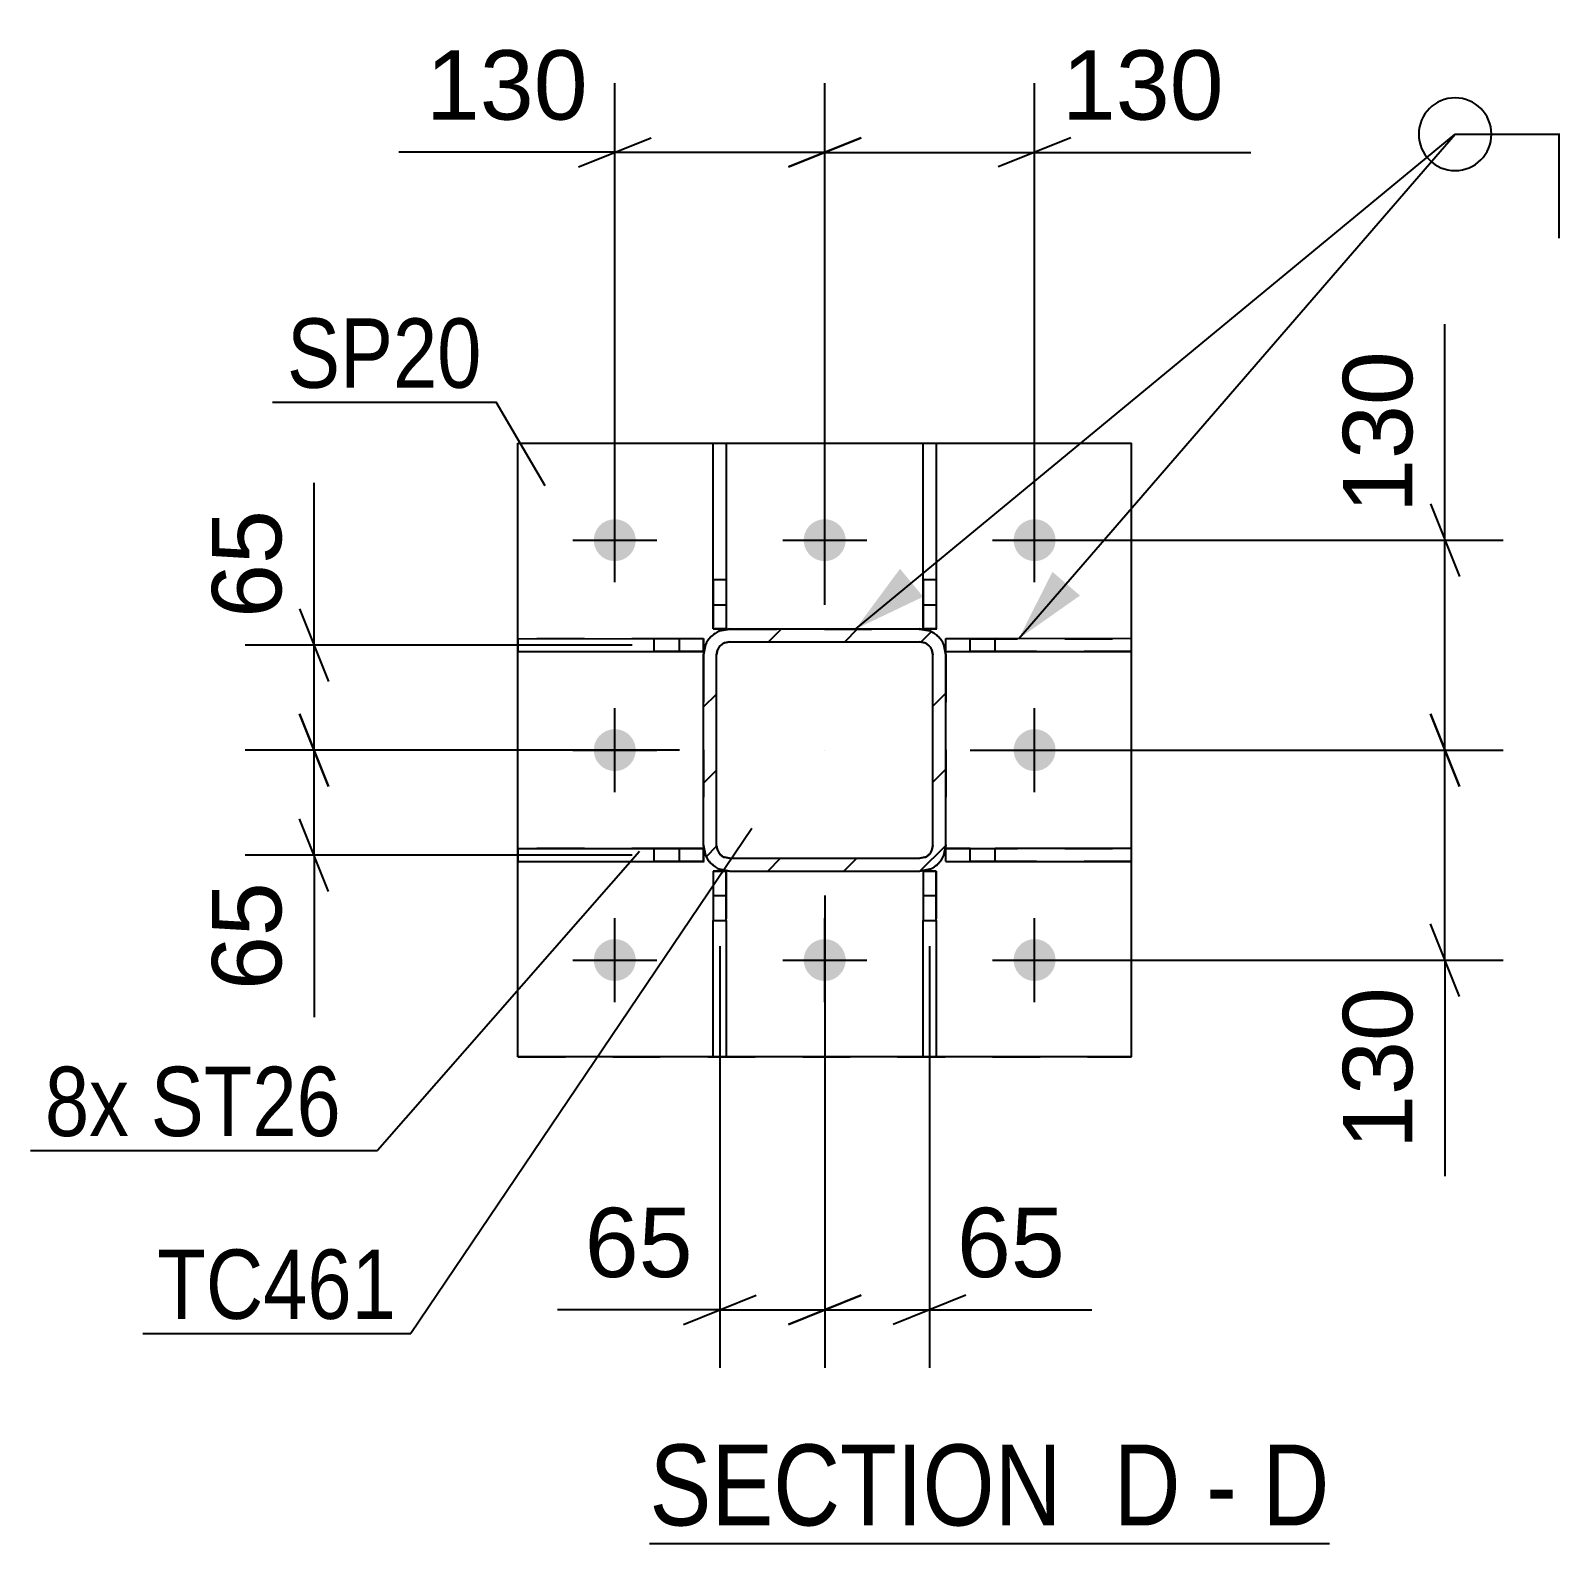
# Model space of a CAD drawing. Header units: millimetres. Extents: x -358 to 483, y -215 to 379.
# Drawn here: x -155.2 to -92.5, y -139.9 to -77.5 of the extents above; entities that cross this region are included whole.
import ezdxf

# ---------------------------------------------------------------- set-up
doc = ezdxf.new("R2010")
doc.units = ezdxf.units.MM
doc.linetypes.add('DXK_LINE_DOT2', pattern=[3.9198, 1.9599, -1.9599])
doc.linetypes.add('DXK_LINE_DOT3', pattern=[5.9187, 2.979, -0.9799, 0.9799, -0.9799])
doc.styles.add('Arial', font='ARIAL.TTF', dxfattribs={"height": 0.2})
doc.styles.add('Arial Narrow', font='ARIALN.TTF', dxfattribs={"height": 0.2})

# ---------------------------------------------------------------- blocks, each defined once
blk = doc.blocks.new('Unknown-284934251-15 - 3353')
at = {"color": 6, "linetype": 'Continuous'}
blk.add_line((-129.671, -139.934), (-101.601, -139.934), dxfattribs=at)
at = {"color": 0, "linetype": 'Continuous'}
for points in [[(-111.563, -139.184), (-111.563, -135.684), (-129.671, -135.684), (-129.671, -139.184)], [(-107.744, -139.184), (-107.744, -135.684), (-110.513, -135.684), (-110.513, -139.184)], [(-105.419, -139.184), (-105.419, -135.684), (-106.694, -135.684), (-106.694, -139.184)], [(-101.601, -139.184), (-101.601, -135.684), (-104.369, -135.684), (-104.369, -139.184)]]:
    blk.add_wipeout(points, dxfattribs=at)
at = {"color": 7, "linetype": 'Continuous', "style": 'Arial Narrow'}
for s, height, p in [('SECTION ', 3.3405, (-129.671, -139.184)), ('D', 3.34, (-110.513, -139.184)), ('D', 3.34, (-104.369, -139.184)), ('-', 3.34, (-106.694, -139.184))]:
    blk.add_text(s, height=height, dxfattribs=at).set_placement(p)
blk = doc.blocks.new('Part-284934251-3476 - 3353')
at = {"color": 2, "linetype": 'Continuous'}
for p, q in [((-135.107, -94.511), (-135.107, -94.51)), ((-135.107, -119.844), (-135.107, -94.51)), ((-135.107, -94.51), (-109.774, -94.51)), ((-109.774, -94.511), (-109.774, -94.51)), ((-109.774, -119.844), (-109.774, -94.51)), ((-135.107, -119.844), (-135.107, -119.844)), ((-109.774, -119.844), (-135.107, -119.844)), ((-109.774, -119.844), (-109.774, -119.844))]:
    blk.add_line(p, q, dxfattribs=at)
at = {"color": 7, "linetype": 'DXK_LINE_DOT2'}
for p, q in [((-135.107, -94.511), (-109.774, -94.511)), ((-135.107, -119.844), (-109.774, -119.844))]:
    blk.add_line(p, q, dxfattribs=at)
blk = doc.blocks.new('Part-284934251-3412 - 3353')
at = {"linetype": 'Continuous'}
h = blk.add_hatch(dxfattribs=at)
h.set_pattern_fill('', scale=0.7, style=0, pattern_type=0)
h.set_pattern_definition([(45, (-127.4403, -103.1096), (-1.5715, 1.5715), [])])
h.paths.add_polyline_path([(-129.477, -103.11), (-127.44, -103.11), (-127.44, -102.576), (-129.477, -102.576)])
at = {"color": 2, "linetype": 'Continuous'}
for p, q in [((-135.107, -102.577), (-129.477, -102.576)), ((-135.107, -102.577), (-135.107, -103.111)), ((-129.477, -103.11), (-129.477, -102.576)), ((-129.477, -102.576), (-127.44, -102.576)), ((-127.44, -102.576), (-127.44, -103.11)), ((-135.107, -103.111), (-129.477, -103.11)), ((-127.44, -103.11), (-129.477, -103.11)), ((-129.477, -103.111), (-128.44, -103.111)), ((-128.44, -103.111), (-127.44, -103.11))]:
    blk.add_line(p, q, dxfattribs=at)
at = {"color": 7, "linetype": 'DXK_LINE_DOT2'}
for p, q in [((-128.44, -102.577), (-135.107, -102.577)), ((-128.44, -103.111), (-128.44, -102.577)), ((-127.44, -102.577), (-128.44, -102.577)), ((-127.44, -103.11), (-127.44, -102.576)), ((-135.107, -103.111), (-129.477, -103.111)), ((-127.44, -103.11), (-127.44, -103.11))]:
    blk.add_line(p, q, dxfattribs=at)
blk = doc.blocks.new('Part-284934251-3392 - 3353')
at = {"linetype": 'Continuous'}
h = blk.add_hatch(dxfattribs=at)
h.set_pattern_fill('', scale=0.7, style=0, pattern_type=0)
h.set_pattern_definition([(45, (-117.8403, -114.2148), (-1.5715, 1.5715), [])])
h.paths.add_polyline_path([(-118.374, -114.215), (-117.84, -114.215), (-117.84, -112.176), (-118.374, -112.176)])
at = {"color": 7, "linetype": 'DXK_LINE_DOT2'}
for p, q in [((-118.374, -112.176), (-118.374, -114.215)), ((-118.374, -112.177), (-117.84, -112.177)), ((-117.84, -112.176), (-117.84, -114.215)), ((-118.374, -113.177), (-117.84, -113.177))]:
    blk.add_line(p, q, dxfattribs=at)
at = {"color": 2, "linetype": 'Continuous'}
for p, q in [((-118.374, -112.176), (-118.374, -114.215)), ((-117.84, -112.176), (-118.374, -112.176)), ((-117.84, -114.215), (-117.84, -112.176)), ((-118.374, -119.844), (-118.374, -114.215)), ((-118.374, -114.215), (-117.84, -114.215)), ((-117.84, -114.215), (-117.84, -119.844)), ((-117.84, -119.844), (-118.374, -119.844))]:
    blk.add_line(p, q, dxfattribs=at)
blk = doc.blocks.new('Bolt-284934251-3360 - 3353')
at = {"linetype": 'Continuous'}
for points in [[(-131.107, -97.644), (-130.927, -97.663), (-130.755, -97.719), (-130.598, -97.809), (-130.463, -97.93), (-130.356, -98.077), (-130.283, -98.242), (-130.245, -98.42), (-130.245, -98.601), (-130.283, -98.778), (-130.356, -98.944), (-130.463, -99.09), (-130.598, -99.211), (-130.755, -99.302), (-130.927, -99.358), (-131.107, -99.377), (-131.287, -99.358), (-131.46, -99.302), (-131.616, -99.211), (-131.751, -99.09), (-131.858, -98.944), (-131.931, -98.778), (-131.969, -98.601), (-131.969, -98.42), (-131.931, -98.242), (-131.858, -98.077), (-131.751, -97.93), (-131.616, -97.809), (-131.46, -97.719), (-131.287, -97.663)], [(-122.44, -97.644), (-122.26, -97.663), (-122.088, -97.719), (-121.931, -97.809), (-121.796, -97.93), (-121.69, -98.077), (-121.616, -98.242), (-121.578, -98.42), (-121.578, -98.601), (-121.616, -98.778), (-121.69, -98.944), (-121.796, -99.09), (-121.931, -99.211), (-122.088, -99.302), (-122.26, -99.358), (-122.44, -99.377), (-122.621, -99.358), (-122.793, -99.302), (-122.95, -99.211), (-123.084, -99.09), (-123.191, -98.944), (-123.265, -98.778), (-123.302, -98.601), (-123.302, -98.42), (-123.265, -98.242), (-123.191, -98.077), (-123.084, -97.93), (-122.95, -97.809), (-122.793, -97.719), (-122.621, -97.663)], [(-113.774, -97.644), (-113.593, -97.663), (-113.421, -97.719), (-113.264, -97.809), (-113.13, -97.93), (-113.023, -98.077), (-112.949, -98.242), (-112.912, -98.42), (-112.912, -98.601), (-112.949, -98.778), (-113.023, -98.944), (-113.13, -99.09), (-113.264, -99.211), (-113.421, -99.302), (-113.593, -99.358), (-113.774, -99.377), (-113.954, -99.358), (-114.126, -99.302), (-114.283, -99.211), (-114.418, -99.09), (-114.524, -98.944), (-114.598, -98.778), (-114.636, -98.601), (-114.636, -98.42), (-114.598, -98.242), (-114.524, -98.077), (-114.418, -97.93), (-114.283, -97.809), (-114.126, -97.719), (-113.954, -97.663)], [(-131.107, -106.31), (-130.927, -106.329), (-130.755, -106.385), (-130.598, -106.476), (-130.463, -106.597), (-130.356, -106.744), (-130.283, -106.909), (-130.245, -107.086), (-130.245, -107.268), (-130.283, -107.445), (-130.356, -107.61), (-130.463, -107.757), (-130.598, -107.878), (-130.755, -107.969), (-130.927, -108.025), (-131.107, -108.044), (-131.287, -108.025), (-131.46, -107.969), (-131.616, -107.878), (-131.751, -107.757), (-131.858, -107.61), (-131.931, -107.445), (-131.969, -107.268), (-131.969, -107.086), (-131.931, -106.909), (-131.858, -106.744), (-131.751, -106.597), (-131.616, -106.476), (-131.46, -106.385), (-131.287, -106.329)], [(-113.774, -106.31), (-113.593, -106.329), (-113.421, -106.385), (-113.264, -106.476), (-113.13, -106.597), (-113.023, -106.744), (-112.949, -106.909), (-112.912, -107.086), (-112.912, -107.268), (-112.949, -107.445), (-113.023, -107.61), (-113.13, -107.757), (-113.264, -107.878), (-113.421, -107.969), (-113.593, -108.025), (-113.774, -108.044), (-113.954, -108.025), (-114.126, -107.969), (-114.283, -107.878), (-114.418, -107.757), (-114.524, -107.61), (-114.598, -107.445), (-114.636, -107.268), (-114.636, -107.086), (-114.598, -106.909), (-114.524, -106.744), (-114.418, -106.597), (-114.283, -106.476), (-114.126, -106.385), (-113.954, -106.329)], [(-131.107, -114.977), (-130.927, -114.996), (-130.755, -115.052), (-130.598, -115.142), (-130.463, -115.264), (-130.356, -115.41), (-130.283, -115.576), (-130.245, -115.753), (-130.245, -115.934), (-130.283, -116.111), (-130.356, -116.277), (-130.463, -116.424), (-130.598, -116.545), (-130.755, -116.635), (-130.927, -116.691), (-131.107, -116.71), (-131.287, -116.691), (-131.46, -116.635), (-131.616, -116.545), (-131.751, -116.424), (-131.858, -116.277), (-131.931, -116.111), (-131.969, -115.934), (-131.969, -115.753), (-131.931, -115.576), (-131.858, -115.41), (-131.751, -115.264), (-131.616, -115.142), (-131.46, -115.052), (-131.287, -114.996)], [(-122.44, -114.977), (-122.26, -114.996), (-122.088, -115.052), (-121.931, -115.142), (-121.796, -115.264), (-121.69, -115.41), (-121.616, -115.576), (-121.578, -115.753), (-121.578, -115.934), (-121.616, -116.111), (-121.69, -116.277), (-121.796, -116.424), (-121.931, -116.545), (-122.088, -116.635), (-122.26, -116.691), (-122.44, -116.71), (-122.621, -116.691), (-122.793, -116.635), (-122.95, -116.545), (-123.084, -116.424), (-123.191, -116.277), (-123.265, -116.111), (-123.302, -115.934), (-123.302, -115.753), (-123.265, -115.576), (-123.191, -115.41), (-123.084, -115.264), (-122.95, -115.142), (-122.793, -115.052), (-122.621, -114.996)], [(-113.774, -114.977), (-113.593, -114.996), (-113.421, -115.052), (-113.264, -115.142), (-113.13, -115.264), (-113.023, -115.41), (-112.949, -115.576), (-112.912, -115.753), (-112.912, -115.934), (-112.949, -116.111), (-113.023, -116.277), (-113.13, -116.424), (-113.264, -116.545), (-113.421, -116.635), (-113.593, -116.691), (-113.774, -116.71), (-113.954, -116.691), (-114.126, -116.635), (-114.283, -116.545), (-114.418, -116.424), (-114.524, -116.277), (-114.598, -116.111), (-114.636, -115.934), (-114.636, -115.753), (-114.598, -115.576), (-114.524, -115.41), (-114.418, -115.264), (-114.283, -115.142), (-114.126, -115.052), (-113.954, -114.996)]]:
    blk.add_hatch(color=1, dxfattribs=at).paths.add_polyline_path(points)
at = {"color": 1, "linetype": 'Continuous'}
for p, q in [((-131.107, -100.244), (-131.107, -96.777)), ((-122.44, -100.244), (-122.44, -96.777)), ((-113.774, -100.244), (-113.774, -96.777)), ((-132.84, -98.511), (-129.374, -98.511)), ((-124.174, -98.511), (-120.707, -98.511)), ((-115.507, -98.511), (-112.04, -98.511)), ((-131.107, -108.911), (-131.107, -105.444)), ((-113.774, -108.911), (-113.774, -105.444)), ((-132.84, -107.177), (-129.374, -107.177)), ((-115.507, -107.177), (-112.04, -107.177)), ((-131.107, -117.577), (-131.107, -114.111)), ((-122.44, -117.577), (-122.44, -114.111)), ((-113.774, -117.577), (-113.774, -114.111)), ((-132.84, -115.844), (-129.374, -115.844)), ((-124.174, -115.844), (-120.707, -115.844)), ((-115.507, -115.844), (-112.04, -115.844))]:
    blk.add_line(p, q, dxfattribs=at)
blk = doc.blocks.new('Part-284934251-3387 - 3353')
at = {"linetype": 'Continuous'}
h = blk.add_hatch(dxfattribs=at)
h.set_pattern_fill('', scale=0.7, style=0, pattern_type=0)
h.set_pattern_definition([(45, (-126.507, -114.2148), (-1.5715, 1.5715), [])])
h.paths.add_polyline_path([(-127.04, -114.215), (-126.507, -114.215), (-126.507, -112.176), (-127.04, -112.176)])
at = {"color": 7, "linetype": 'DXK_LINE_DOT2'}
for p, q in [((-127.04, -112.176), (-127.04, -114.215)), ((-127.04, -112.177), (-126.507, -112.177)), ((-126.507, -112.176), (-126.507, -114.215)), ((-127.04, -113.177), (-126.507, -113.177))]:
    blk.add_line(p, q, dxfattribs=at)
at = {"color": 2, "linetype": 'Continuous'}
for p, q in [((-127.04, -112.176), (-127.04, -114.215)), ((-126.507, -112.176), (-127.04, -112.176)), ((-126.507, -114.215), (-126.507, -112.176)), ((-127.04, -119.844), (-127.04, -114.215)), ((-127.04, -114.215), (-126.507, -114.215)), ((-126.507, -114.215), (-126.507, -119.844)), ((-126.507, -119.844), (-127.04, -119.844))]:
    blk.add_line(p, q, dxfattribs=at)
blk = doc.blocks.new('Part-284934251-3397 - 3353')
at = {"linetype": 'Continuous'}
h = blk.add_hatch(dxfattribs=at)
h.set_pattern_fill('', scale=0.7, style=0, pattern_type=0)
h.set_pattern_definition([(45, (-126.507, -102.176), (-1.5715, 1.5715), [])])
h.paths.add_polyline_path([(-127.04, -102.176), (-126.507, -102.176), (-126.507, -100.14), (-127.04, -100.14)])
at = {"color": 2, "linetype": 'Continuous'}
for p, q in [((-127.04, -100.14), (-127.04, -94.51)), ((-127.04, -94.51), (-126.507, -94.51)), ((-126.507, -94.51), (-126.507, -100.14)), ((-127.04, -102.176), (-127.04, -100.14)), ((-127.04, -100.14), (-126.507, -100.14)), ((-126.507, -100.14), (-126.507, -102.176)), ((-126.507, -102.176), (-127.04, -102.176)), ((-126.507, -102.177), (-127.04, -102.177))]:
    blk.add_line(p, q, dxfattribs=at)
at = {"color": 7, "linetype": 'DXK_LINE_DOT2'}
for p, q in [((-127.04, -100.14), (-127.04, -102.177)), ((-126.507, -100.14), (-126.507, -102.177)), ((-127.04, -101.177), (-126.507, -101.177))]:
    blk.add_line(p, q, dxfattribs=at)
blk = doc.blocks.new('Part-284934251-3402 - 3353')
at = {"linetype": 'Continuous'}
h = blk.add_hatch(dxfattribs=at)
h.set_pattern_fill('', scale=0.7, style=0, pattern_type=0)
h.set_pattern_definition([(45, (-117.8403, -102.176), (-1.5715, 1.5715), [])])
h.paths.add_polyline_path([(-118.374, -102.176), (-117.84, -102.176), (-117.84, -100.14), (-118.374, -100.14)])
at = {"color": 2, "linetype": 'Continuous'}
for p, q in [((-118.374, -100.14), (-118.374, -94.51)), ((-118.374, -94.51), (-117.84, -94.51)), ((-117.84, -94.51), (-117.84, -100.14)), ((-118.374, -102.176), (-118.374, -100.14)), ((-118.374, -100.14), (-117.84, -100.14)), ((-117.84, -100.14), (-117.84, -102.176)), ((-117.84, -102.176), (-118.374, -102.176)), ((-117.84, -102.177), (-118.374, -102.177))]:
    blk.add_line(p, q, dxfattribs=at)
at = {"color": 7, "linetype": 'DXK_LINE_DOT2'}
for p, q in [((-118.374, -100.14), (-118.374, -102.177)), ((-117.84, -100.14), (-117.84, -102.177)), ((-118.374, -101.177), (-117.84, -101.177))]:
    blk.add_line(p, q, dxfattribs=at)
blk = doc.blocks.new('Part-284934251-3407 - 3353')
at = {"linetype": 'Continuous'}
h = blk.add_hatch(dxfattribs=at)
h.set_pattern_fill('', scale=0.7, style=0, pattern_type=0)
h.set_pattern_definition([(45, (-127.4403, -111.776), (-1.5715, 1.5715), [])])
h.paths.add_polyline_path([(-129.479, -111.776), (-127.44, -111.776), (-127.44, -111.243), (-129.479, -111.243)])
at = {"color": 2, "linetype": 'Continuous'}
for p, q in [((-135.107, -111.243), (-135.107, -111.777)), ((-135.107, -111.243), (-129.479, -111.243)), ((-129.479, -111.776), (-129.479, -111.243)), ((-129.479, -111.243), (-127.44, -111.243)), ((-127.44, -111.243), (-127.44, -111.776)), ((-135.107, -111.777), (-129.479, -111.776)), ((-127.44, -111.776), (-129.479, -111.776)), ((-129.479, -111.777), (-128.44, -111.777)), ((-128.44, -111.777), (-127.44, -111.777))]:
    blk.add_line(p, q, dxfattribs=at)
at = {"color": 7, "linetype": 'DXK_LINE_DOT2'}
for p, q in [((-128.44, -111.243), (-135.107, -111.243)), ((-128.44, -111.777), (-128.44, -111.243)), ((-127.44, -111.243), (-128.44, -111.243)), ((-127.44, -111.777), (-127.44, -111.243)), ((-135.107, -111.777), (-129.479, -111.777)), ((-127.44, -111.777), (-127.44, -111.776))]:
    blk.add_line(p, q, dxfattribs=at)
blk = doc.blocks.new('Part-284934251-3417 - 3353')
at = {"linetype": 'Continuous'}
h = blk.add_hatch(dxfattribs=at)
h.set_pattern_fill('', scale=0.7, style=0, pattern_type=0)
h.set_pattern_definition([(45, (-115.4018, -111.776), (-1.5715, 1.5715), [])])
h.paths.add_polyline_path([(-117.44, -111.776), (-115.402, -111.776), (-115.402, -111.243), (-117.44, -111.243)])
at = {"color": 7, "linetype": 'DXK_LINE_DOT2'}
for p, q in [((-116.44, -111.243), (-117.44, -111.243)), ((-117.44, -111.243), (-117.44, -111.243)), ((-117.44, -111.777), (-117.44, -111.243)), ((-116.44, -111.777), (-116.44, -111.243)), ((-116.44, -111.243), (-109.774, -111.243)), ((-109.774, -111.777), (-115.402, -111.777))]:
    blk.add_line(p, q, dxfattribs=at)
at = {"color": 2, "linetype": 'Continuous'}
for p, q in [((-117.44, -111.243), (-115.402, -111.243)), ((-117.44, -111.776), (-117.44, -111.243)), ((-109.774, -111.243), (-115.402, -111.243)), ((-115.402, -111.776), (-115.402, -111.243)), ((-109.774, -111.777), (-109.774, -111.243)), ((-117.44, -111.776), (-115.402, -111.776)), ((-117.44, -111.777), (-116.44, -111.777)), ((-115.402, -111.777), (-116.44, -111.777)), ((-115.402, -111.776), (-109.774, -111.777))]:
    blk.add_line(p, q, dxfattribs=at)
blk = doc.blocks.new('Part-284934251-3422 - 3353')
at = {"linetype": 'Continuous'}
h = blk.add_hatch(dxfattribs=at)
h.set_pattern_fill('', scale=0.7, style=0, pattern_type=0)
h.set_pattern_definition([(45, (-115.4036, -103.1096), (-1.5715, 1.5715), [])])
h.paths.add_polyline_path([(-117.44, -103.11), (-115.404, -103.11), (-115.404, -102.576), (-117.44, -102.576)])
at = {"color": 7, "linetype": 'DXK_LINE_DOT2'}
for p, q in [((-117.44, -102.577), (-117.44, -102.576)), ((-116.44, -102.577), (-117.44, -102.577)), ((-117.44, -103.11), (-117.44, -102.577)), ((-116.44, -103.111), (-116.44, -102.577)), ((-116.44, -102.577), (-109.774, -102.577)), ((-109.774, -103.111), (-115.404, -103.111))]:
    blk.add_line(p, q, dxfattribs=at)
at = {"color": 2, "linetype": 'Continuous'}
for p, q in [((-117.44, -102.576), (-115.404, -102.576)), ((-117.44, -103.11), (-117.44, -102.576)), ((-109.774, -102.577), (-115.404, -102.576)), ((-115.404, -103.11), (-115.404, -102.576)), ((-109.774, -103.111), (-109.774, -102.577)), ((-117.44, -103.11), (-116.44, -103.111)), ((-117.44, -103.11), (-115.404, -103.11)), ((-115.404, -103.111), (-116.44, -103.111)), ((-115.404, -103.11), (-109.774, -103.111))]:
    blk.add_line(p, q, dxfattribs=at)
blk = doc.blocks.new('Part-284934251-3502 - 3353')
at = {"linetype": 'Continuous'}
h = blk.add_hatch(dxfattribs=at)
h.set_pattern_fill('', scale=0.7, style=0, pattern_type=0)
h.set_pattern_definition([(45, (-118.507, -112.176), (-1.57154, 1.57154), [])])
h.paths.add_polyline_path([(-126.374, -112.176), (-118.507, -112.176), (-118.099, -112.095), (-117.753, -111.864), (-117.522, -111.518), (-117.44, -111.109), (-117.44, -103.243), (-117.522, -102.835), (-117.753, -102.489), (-118.099, -102.257), (-118.507, -102.176), (-126.374, -102.176), (-126.782, -102.257), (-127.128, -102.489), (-127.359, -102.835), (-127.44, -103.243), (-127.44, -111.109), (-127.359, -111.518), (-127.128, -111.864), (-126.782, -112.095)])
h.paths.add_polyline_path([(-126.866, -111.314), (-126.907, -111.109), (-126.907, -103.243), (-126.866, -103.039), (-126.751, -102.866), (-126.578, -102.75), (-126.374, -102.709), (-118.507, -102.709), (-118.303, -102.75), (-118.13, -102.866), (-118.014, -103.039), (-117.974, -103.243), (-117.974, -111.109), (-118.014, -111.314), (-118.13, -111.487), (-118.303, -111.602), (-118.507, -111.643), (-126.374, -111.643), (-126.578, -111.602), (-126.751, -111.487)])
at = {"color": 2, "linetype": 'Continuous'}
for p, q in [((-126.374, -102.176), (-126.782, -102.257)), ((-126.374, -102.176), (-118.507, -102.176)), ((-118.099, -102.257), (-118.507, -102.176)), ((-127.359, -102.835), (-127.44, -103.243)), ((-126.578, -102.75), (-126.374, -102.709)), ((-126.374, -102.71), (-126.578, -102.751)), ((-126.374, -102.709), (-118.507, -102.709)), ((-126.374, -102.71), (-118.507, -102.71)), ((-118.507, -102.709), (-118.303, -102.75)), ((-118.303, -102.751), (-118.507, -102.71)), ((-117.44, -103.243), (-117.522, -102.835)), ((-127.44, -111.109), (-127.44, -103.243)), ((-126.907, -103.243), (-126.866, -103.039)), ((-126.907, -111.109), (-126.907, -103.243)), ((-118.014, -103.039), (-117.974, -103.243)), ((-117.974, -111.109), (-117.974, -103.243)), ((-117.44, -111.109), (-117.44, -103.243)), ((-127.44, -111.109), (-127.359, -111.518)), ((-126.866, -111.314), (-126.907, -111.109)), ((-126.374, -111.643), (-126.578, -111.602)), ((-126.374, -111.643), (-118.507, -111.643)), ((-118.303, -111.602), (-118.507, -111.643)), ((-117.974, -111.109), (-118.014, -111.314)), ((-117.522, -111.518), (-117.44, -111.109)), ((-126.782, -112.095), (-126.374, -112.176)), ((-126.374, -112.177), (-126.782, -112.096)), ((-126.374, -112.176), (-118.507, -112.176)), ((-126.374, -112.177), (-118.507, -112.177)), ((-118.507, -112.176), (-118.099, -112.095)), ((-118.099, -112.096), (-118.507, -112.177))]:
    blk.add_line(p, q, dxfattribs=at)
at = {"color": 7, "linetype": 'DXK_LINE_DOT2'}
for p, q in [((-126.782, -102.258), (-126.374, -102.177)), ((-126.374, -102.177), (-126.374, -102.176)), ((-126.374, -102.177), (-118.507, -102.177)), ((-118.507, -102.177), (-118.507, -102.176)), ((-118.507, -102.177), (-118.099, -102.258)), ((-127.44, -103.244), (-127.359, -102.835)), ((-126.374, -102.71), (-126.374, -102.709)), ((-118.507, -102.71), (-118.507, -102.709)), ((-117.522, -102.835), (-117.44, -103.244)), ((-127.44, -103.243), (-127.44, -111.11)), ((-126.866, -103.04), (-126.907, -103.244)), ((-126.907, -103.244), (-126.907, -103.243)), ((-126.907, -111.11), (-126.907, -103.244)), ((-126.866, -103.04), (-126.866, -103.039)), ((-118.014, -103.04), (-118.014, -103.039)), ((-117.974, -103.244), (-118.014, -103.04)), ((-117.974, -103.244), (-117.974, -103.243)), ((-117.974, -111.11), (-117.974, -103.244)), ((-117.44, -103.243), (-117.44, -111.11)), ((-127.359, -111.519), (-127.44, -111.11)), ((-127.359, -111.519), (-127.359, -111.518)), ((-126.907, -111.11), (-126.907, -111.109)), ((-126.907, -111.11), (-126.866, -111.314)), ((-126.578, -111.603), (-126.374, -111.644)), ((-126.374, -111.644), (-126.374, -111.643)), ((-126.374, -111.644), (-118.507, -111.644)), ((-118.507, -111.644), (-118.303, -111.603)), ((-118.507, -111.644), (-118.507, -111.643)), ((-118.014, -111.314), (-117.974, -111.11)), ((-117.974, -111.11), (-117.974, -111.109)), ((-117.44, -111.11), (-117.522, -111.519)), ((-117.522, -111.518), (-117.522, -111.519)), ((-126.374, -112.177), (-126.374, -112.176)), ((-118.507, -112.177), (-118.507, -112.176))]:
    blk.add_line(p, q, dxfattribs=at)
at = {"color": 7, "linetype": 'DXK_LINE_DOT3'}
blk.add_line((-122.44, -107.174), (-122.44, -107.179), dxfattribs=at)
at = {"color": 2, "linetype": 'Continuous'}
for centre, radius, start, end in [((-126.374, -103.243), 1.067, 112.5, 157.5), ((-118.507, -103.243), 1.067, 22.5, 67.5), ((-126.374, -103.243), 0.533, 112.5, 157.5), ((-126.374, -103.244), 0.533, 112.5, 135), ((-118.507, -103.243), 0.533, 22.5, 67.5), ((-118.507, -103.244), 0.533, 45, 67.5), ((-126.374, -111.109), 1.067, 202.5, 247.5), ((-126.374, -111.109), 0.533, 202.5, 247.5), ((-126.374, -111.11), 0.533, 247.25891, 247.50019), ((-118.507, -111.109), 0.533, 292.5, 337.5), ((-118.507, -111.11), 0.533, 292.49981, 292.74109), ((-118.507, -111.109), 1.067, 292.5, 337.5), ((-126.374, -111.11), 1.067, 225, 247.37941), ((-118.507, -111.11), 1.067, 292.62059, 315)]:
    blk.add_arc(centre, radius, start, end, dxfattribs=at)
at = {"color": 7, "linetype": 'DXK_LINE_DOT2'}
for centre, radius, start, end in [((-126.374, -103.244), 1.067, 112.5, 157.5), ((-118.507, -103.244), 1.067, 22.5, 67.5), ((-126.374, -103.244), 0.533, 135, 157.5), ((-118.507, -103.244), 0.533, 22.5, 45), ((-126.374, -111.11), 1.067, 202.5, 225), ((-126.374, -111.11), 0.533, 202.5, 247.25872), ((-118.507, -111.11), 0.533, 292.74128, 337.5), ((-118.507, -111.11), 1.067, 315, 337.5), ((-126.374, -111.11), 1.067, 247.3798, 247.50039), ((-118.507, -111.11), 1.067, 292.49961, 292.6202)]:
    blk.add_arc(centre, radius, start, end, dxfattribs=at)
blk = doc.blocks.new('StraightDimension-284934251-3535 - 3353')
at = {"color": 7, "linetype": 'Continuous'}
for p, q in [((-122.44, -113.177), (-122.44, -132.684)), ((-126.774, -115.268), (-126.774, -132.684)), ((-128.274, -130.884), (-125.274, -129.684)), ((-120.94, -129.684), (-123.94, -130.884)), ((-126.774, -130.284), (-133.471, -130.284)), ((-126.774, -130.284), (-133.471, -130.284)), ((-126.774, -130.284), (-122.44, -130.284))]:
    blk.add_line(p, q, dxfattribs=at)
at = {"color": 0}
blk.add_wipeout([(-127.299, -129.534), (-127.299, -125.334), (-132.946, -125.334), (-132.946, -129.534)], dxfattribs=at)
at = {"color": 3, "style": 'Arial'}
blk.add_text('65', height=2.8652, dxfattribs=at).set_placement((-132.346, -128.934))
blk = doc.blocks.new('StraightDimension-284934251-3545 - 3353')
at = {"color": 7, "linetype": 'Continuous'}
for p, q in [((-96.833, -98.511), (-96.833, -89.59)), ((-96.833, -98.511), (-96.833, -89.59)), ((-97.433, -97.011), (-96.233, -100.011)), ((-112.774, -98.511), (-94.433, -98.511)), ((-96.833, -107.177), (-96.833, -98.511)), ((-96.233, -108.677), (-97.433, -105.677)), ((-116.44, -107.177), (-94.433, -107.177))]:
    blk.add_line(p, q, dxfattribs=at)
at = {"color": 0}
blk.add_wipeout([(-97.583, -90.115), (-101.783, -90.115), (-101.783, -97.986), (-97.583, -97.986)], dxfattribs=at)
at = {"color": 3, "style": 'Arial'}
blk.add_text('130', height=2.8652, rotation=90.00021, dxfattribs=at).set_placement((-98.183, -97.386))
blk = doc.blocks.new('StraightDimension-284934251-3562 - 3353')
at = {"color": 7, "linetype": 'Continuous'}
for p, q in [((-122.44, -101.178), (-122.44, -79.649)), ((-113.774, -97.511), (-113.774, -79.649)), ((-123.94, -83.099), (-120.94, -81.899)), ((-112.274, -81.899), (-115.274, -83.099)), ((-122.44, -82.499), (-113.774, -82.499)), ((-113.774, -82.499), (-104.853, -82.499)), ((-113.774, -82.499), (-104.853, -82.499))]:
    blk.add_line(p, q, dxfattribs=at)
at = {"color": 0}
blk.add_wipeout([(-105.378, -81.749), (-105.378, -77.549), (-113.249, -77.549), (-113.249, -81.749)], dxfattribs=at)
at = {"color": 3, "style": 'Arial'}
blk.add_text('130', height=2.8652, dxfattribs=at).set_placement((-112.649, -81.149))
blk = doc.blocks.new('StraightDimension-284934251-3517 - 3353')
at = {"color": 7, "linetype": 'Continuous'}
for p, q in [((-144.122, -105.677), (-142.922, -108.677)), ((-128.44, -107.177), (-146.372, -107.177)), ((-143.522, -111.51), (-143.522, -107.177)), ((-142.922, -113.01), (-144.122, -110.01)), ((-130.389, -111.51), (-146.372, -111.51)), ((-143.522, -111.51), (-143.522, -118.207)), ((-143.522, -111.51), (-143.522, -118.207))]:
    blk.add_line(p, q, dxfattribs=at)
at = {"color": 0}
blk.add_wipeout([(-144.272, -112.035), (-148.472, -112.035), (-148.472, -117.682), (-144.272, -117.682)], dxfattribs=at)
at = {"color": 3, "style": 'Arial'}
blk.add_text('65', height=2.8652, rotation=90.00021, dxfattribs=at).set_placement((-144.872, -117.082))
blk = doc.blocks.new('StraightDimension-284934251-3509 - 3353')
at = {"color": 7, "linetype": 'Continuous'}
for p, q in [((-143.522, -102.843), (-143.522, -96.146)), ((-143.522, -102.843), (-143.522, -96.146)), ((-144.122, -101.343), (-142.922, -104.343)), ((-130.387, -102.843), (-146.372, -102.843)), ((-143.522, -107.177), (-143.522, -102.843)), ((-142.922, -108.677), (-144.122, -105.677)), ((-128.44, -107.177), (-146.372, -107.177))]:
    blk.add_line(p, q, dxfattribs=at)
at = {"color": 0}
blk.add_wipeout([(-144.272, -96.671), (-148.472, -96.671), (-148.472, -102.318), (-144.272, -102.318)], dxfattribs=at)
at = {"color": 3, "style": 'Arial'}
blk.add_text('65', height=2.8652, rotation=90.00021, dxfattribs=at).set_placement((-144.872, -101.718))
blk = doc.blocks.new('StraightDimension-284934251-3526 - 3353')
at = {"color": 7, "linetype": 'Continuous'}
for p, q in [((-122.44, -113.177), (-122.44, -132.684)), ((-118.107, -115.268), (-118.107, -132.684)), ((-123.94, -130.884), (-120.94, -129.684)), ((-116.607, -129.684), (-119.607, -130.884)), ((-122.44, -130.284), (-118.107, -130.284)), ((-118.107, -130.284), (-111.41, -130.284)), ((-118.107, -130.284), (-111.41, -130.284))]:
    blk.add_line(p, q, dxfattribs=at)
at = {"color": 0}
blk.add_wipeout([(-111.935, -129.534), (-111.935, -125.334), (-117.582, -125.334), (-117.582, -129.534)], dxfattribs=at)
at = {"color": 3, "style": 'Arial'}
blk.add_text('65', height=2.8652, dxfattribs=at).set_placement((-116.982, -128.934))
blk = doc.blocks.new('StraightDimension-284934251-3553 - 3353')
at = {"color": 7, "linetype": 'Continuous'}
for p, q in [((-97.433, -105.677), (-96.233, -108.677)), ((-116.44, -107.177), (-94.433, -107.177)), ((-96.833, -115.844), (-96.833, -107.177)), ((-96.233, -117.344), (-97.433, -114.344)), ((-112.774, -115.844), (-94.433, -115.844)), ((-96.833, -115.844), (-96.833, -124.765)), ((-96.833, -115.844), (-96.833, -124.765))]:
    blk.add_line(p, q, dxfattribs=at)
at = {"color": 0}
blk.add_wipeout([(-97.583, -116.369), (-101.783, -116.369), (-101.783, -124.24), (-97.583, -124.24)], dxfattribs=at)
at = {"color": 3, "style": 'Arial'}
blk.add_text('130', height=2.8652, rotation=90.00021, dxfattribs=at).set_placement((-98.183, -123.64))
blk = doc.blocks.new('StraightDimension-284934251-3577 - 3353')
at = {"color": 7, "linetype": 'Continuous'}
for p, q in [((-131.107, -97.511), (-131.107, -79.648)), ((-122.44, -101.178), (-122.44, -79.648)), ((-132.607, -83.098), (-129.607, -81.898)), ((-120.94, -81.898), (-123.94, -83.098)), ((-131.107, -82.498), (-140.028, -82.498)), ((-131.107, -82.498), (-140.028, -82.498)), ((-131.107, -82.498), (-122.44, -82.498))]:
    blk.add_line(p, q, dxfattribs=at)
at = {"color": 0}
blk.add_wipeout([(-131.632, -81.748), (-131.632, -77.548), (-139.503, -77.548), (-139.503, -81.748)], dxfattribs=at)
at = {"color": 3, "style": 'Arial'}
blk.add_text('130', height=2.8652, dxfattribs=at).set_placement((-138.903, -81.148))
blk = doc.blocks.new('WeldMark-284934251-3592 - 3353')
at = {"linetype": 'Continuous'}
for points in [[(-118.376, -100.847), (-121.167, -102.179), (-119.331, -99.691)], [(-111.9, -100.798), (-114.43, -102.576), (-113.035, -99.817)]]:
    blk.add_hatch(color=30, dxfattribs=at).paths.add_polyline_path(points)
at = {"color": 30, "linetype": 'Continuous'}
for p, q in [((-121.167, -102.179), (-96.415, -81.751)), ((-114.43, -102.576), (-96.415, -81.751)), ((-96.415, -81.751), (-87.415, -81.751))]:
    blk.add_line(p, q, dxfattribs=at)
at = {"color": 3, "linetype": 'Continuous'}
for q in [(-88.701, -86.036), (-92.13, -86.036)]:
    blk.add_line((-92.13, -81.751), q, dxfattribs=at)
for start, end in [(90, 270), (270, 90)]:
    blk.add_arc((-96.415, -81.751), 1.5, start, end, dxfattribs=at)
at = {"color": 0, "linetype": 'Continuous'}
blk.add_wipeout([(-76.04, -82.651), (-76.04, -79.651), (-83.815, -79.651), (-83.815, -82.651)], dxfattribs=at)
blk.add_wipeout([(-76.04, -82.651), (-76.04, -79.651), (-83.815, -79.651), (-83.815, -82.651)], dxfattribs=at)
at = {"color": 3, "linetype": 'Continuous'}
for q in [(-83.13, -77.465), (-83.13, -86.036)]:
    blk.add_line((-87.415, -81.751), q, dxfattribs=at)
at = {"color": 3, "linetype": 'Continuous', "style": 'Arial'}
blk.add_text('TYP', height=2.8652, dxfattribs=at).set_placement((-83.815, -82.651))
blk = doc.blocks.new('Mark-284934251-3472 - 3353')
at = {"color": 30, "linetype": 'Continuous'}
for p in [(-145.237, -92.819), (-133.985, -96.273)]:
    blk.add_line(p, (-135.998, -92.819), dxfattribs=at)
at = {"color": 0}
blk.add_wipeout([(-136.598, -92.219), (-136.598, -89.219), (-144.637, -89.219), (-144.637, -92.219)], dxfattribs=at)
blk.add_wipeout([(-136.598, -92.219), (-136.598, -89.219), (-144.637, -89.219), (-144.637, -92.219)], dxfattribs=at)
at = {"color": 3, "style": 'Arial Narrow'}
blk.add_text('SP20', height=2.8633, dxfattribs=at).set_placement((-144.637, -92.219))
blk = doc.blocks.new('Mark-284934251-3498 - 3353')
at = {"color": 30, "linetype": 'Continuous'}
for p in [(-125.455, -110.407), (-150.591, -131.257)]:
    blk.add_line(p, (-139.527, -131.257), dxfattribs=at)
at = {"color": 0}
blk.add_wipeout([(-140.127, -130.657), (-140.127, -127.657), (-149.991, -127.657), (-149.991, -130.657)], dxfattribs=at)
blk.add_wipeout([(-140.127, -130.657), (-140.127, -127.657), (-149.991, -127.657), (-149.991, -130.657)], dxfattribs=at)
at = {"color": 3, "style": 'Arial Narrow'}
blk.add_text('TC461', height=2.8633, dxfattribs=at).set_placement((-149.991, -130.657))
blk = doc.blocks.new('MarkSet-284934251-3628 - 3353')
at = {"color": 30, "linetype": 'Continuous'}
for p in [(-130.085, -111.369), (-155.232, -123.711)]:
    blk.add_line(p, (-140.906, -123.711), dxfattribs=at)
at = {"color": 0}
for points in [[(-151.161, -123.111), (-151.161, -120.111), (-154.632, -120.111), (-154.632, -123.111)], [(-142.406, -123.111), (-142.406, -120.111), (-150.261, -120.111), (-150.261, -123.111)]]:
    blk.add_wipeout(points, dxfattribs=at)
for points in [[(-151.161, -123.111), (-151.161, -120.111), (-154.632, -120.111), (-154.632, -123.111)], [(-142.406, -123.111), (-142.406, -120.111), (-150.261, -120.111), (-150.261, -123.111)]]:
    blk.add_wipeout(points, dxfattribs=at)
at = {"color": 3, "style": 'Arial Narrow'}
for s, p in [('8x', (-154.632, -123.111)), ('ST26', (-150.261, -123.111))]:
    blk.add_text(s, height=2.8633, dxfattribs=at).set_placement(p)

msp = doc.modelspace()

# ---------------------------------------------------------------- block references
for name in ['Part-284934251-3476 - 3353', 'Part-284934251-3397 - 3353', 'Part-284934251-3402 - 3353', 'Bolt-284934251-3360 - 3353', 'Part-284934251-3502 - 3353', 'Part-284934251-3412 - 3353', 'Part-284934251-3422 - 3353', 'Part-284934251-3407 - 3353', 'Part-284934251-3417 - 3353', 'Part-284934251-3387 - 3353', 'Part-284934251-3392 - 3353', 'Unknown-284934251-15 - 3353']:
    msp.add_blockref(name, (0, 0))

# ---------------------------------------------------------------- next in the draw order: block references
for name in ['StraightDimension-284934251-3545 - 3353', 'StraightDimension-284934251-3535 - 3353']:
    msp.add_blockref(name, (0, 0))

# ---------------------------------------------------------------- next in the draw order: block references
for name in ['StraightDimension-284934251-3562 - 3353', 'StraightDimension-284934251-3517 - 3353', 'StraightDimension-284934251-3526 - 3353']:
    msp.add_blockref(name, (0, 0))

# ---------------------------------------------------------------- next in the draw order: block references
for name in ['StraightDimension-284934251-3509 - 3353', 'StraightDimension-284934251-3553 - 3353', 'Mark-284934251-3498 - 3353']:
    msp.add_blockref(name, (0, 0))

# ---------------------------------------------------------------- next in the draw order: block references
for name in ['StraightDimension-284934251-3577 - 3353', 'MarkSet-284934251-3628 - 3353']:
    msp.add_blockref(name, (0, 0))

# ---------------------------------------------------------------- next in the draw order: block references
for name in ['WeldMark-284934251-3592 - 3353', 'Mark-284934251-3472 - 3353']:
    msp.add_blockref(name, (0, 0))

doc.saveas('drawing.dxf')
